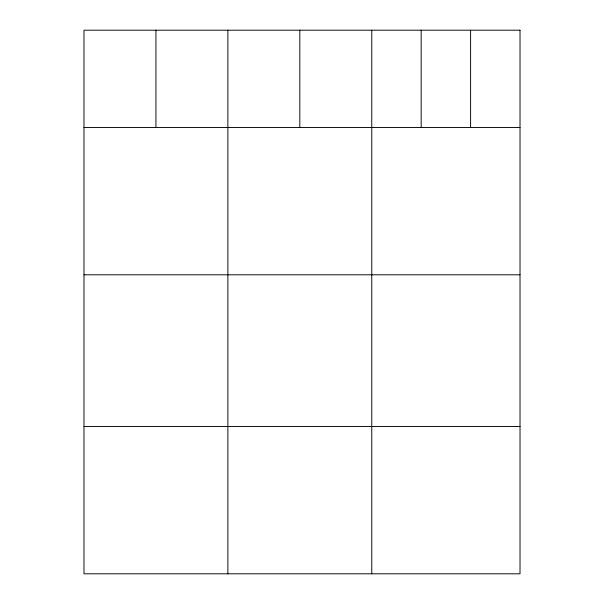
<?xml version="1.0" encoding="UTF-8"?>
<svg xmlns="http://www.w3.org/2000/svg" width="604" height="604" viewBox="0 0 604 604"><rect width="100%" height="100%" fill="white"/><g stroke="black" fill="none" stroke-linecap="round" stroke-linejoin="round"><path stroke-width="0.91" d="M83.986 127.527L520.014 127.527M83.986 274.797L520.014 274.797M83.986 426.53L520.014 426.53M470.599 30.2L470.599 127.527M421.177 30.2L421.177 127.527M371.762 30.2L371.762 573.8M299.818 30.2L299.818 127.527M227.874 30.2L227.874 573.8M155.93 30.2L155.93 127.527M520.014 30.2L83.986 30.2L83.986 573.8L520.014 573.8L520.014 30.2"/></g></svg>
